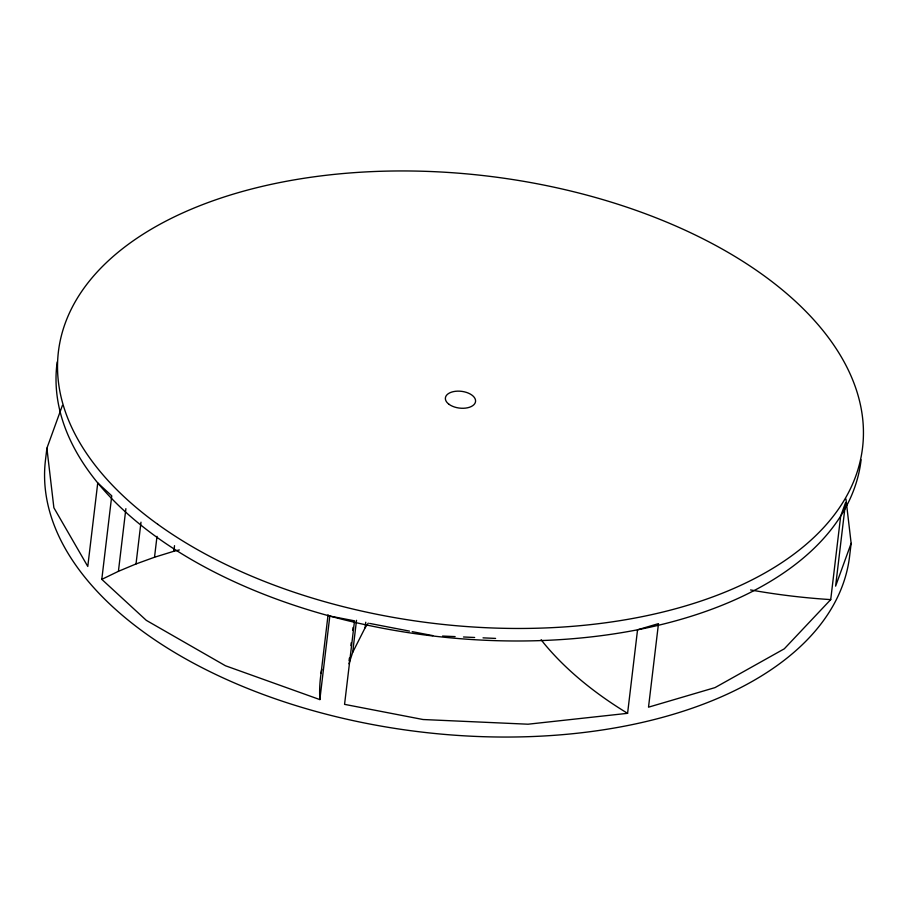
<?xml version="1.0" encoding="UTF-8"?>
<svg xmlns="http://www.w3.org/2000/svg" width="908" height="908" viewBox="0 0 908 908"><rect width="100%" height="100%" fill="white"/><g stroke="black" fill="none" stroke-linecap="round" stroke-linejoin="round"><path stroke-width="1.36" d="M62.425 405.399L46.898 448.212L45.4 460.742A404.923 225.263 6.8 0 0 421.55 732.052A404.923 225.263 6.8 0 0 849.65 555.855L851.148 543.324L845.95 499.014M851.148 543.324L835.61 586.137L845.575 502.601L840.683 516.084L830.718 599.609L784.285 648.823L715.005 687.617L648.516 707.173L658.482 623.637L637.552 629.789L627.587 713.325L528.013 724.209L423.049 719.522L344.563 704.358L354.529 620.834L329.82 616.055L319.854 699.591L225.468 665.768L146.313 620.357L101.798 579.361L111.752 495.836L97.746 482.931L87.781 566.456L53.878 507.742L46.898 448.212M101.798 579.361L118.415 571.325L125.883 508.673M118.415 571.325L136.018 563.947L140.99 522.179M136.018 563.947L154.519 557.24L157.005 536.356M154.519 557.24L173.871 551.247L174.529 545.685M321.103 673.214L328.083 614.739M349.058 660.876L349.387 658.084M350.874 645.565L351.214 642.773M352.701 630.243L353.042 627.462M348.967 663.782L352.69 652.341L356.515 620.323M352.69 652.341L365.107 627.803L365.765 622.241M368.296 623.16L365.107 627.803M173.871 551.247L179.33 549.942M442.559 636.054L455.124 636.61M463.5 636.985L474.657 637.484M483.033 637.859L495.598 638.415M369.669 623.421L409.463 631.105M412.209 631.639L432.787 635.611M541.157 639.72L543.631 642.955A395.434 219.986 6.8 0 0 627.587 713.325M830.718 599.609A395.434 219.986 6.8 0 1 750.564 589.939M319.854 699.591A395.434 219.986 6.8 0 1 321.784 669.31M861.102 459.789A404.923 225.263 6.8 0 1 430.585 635.702A404.923 225.263 6.8 0 1 57.193 361.986M157.765 524.302A404.923 225.263 6.8 0 0 842.181 503.554A404.923 225.263 6.8 0 0 381.485 171.26A404.923 225.263 6.8 0 0 157.765 524.302M449.12 404.378A15.186 8.444 6.8 0 0 474.793 403.595A15.186 8.444 6.8 0 0 457.507 391.144A15.186 8.444 6.8 0 0 449.12 404.378"/></g></svg>
